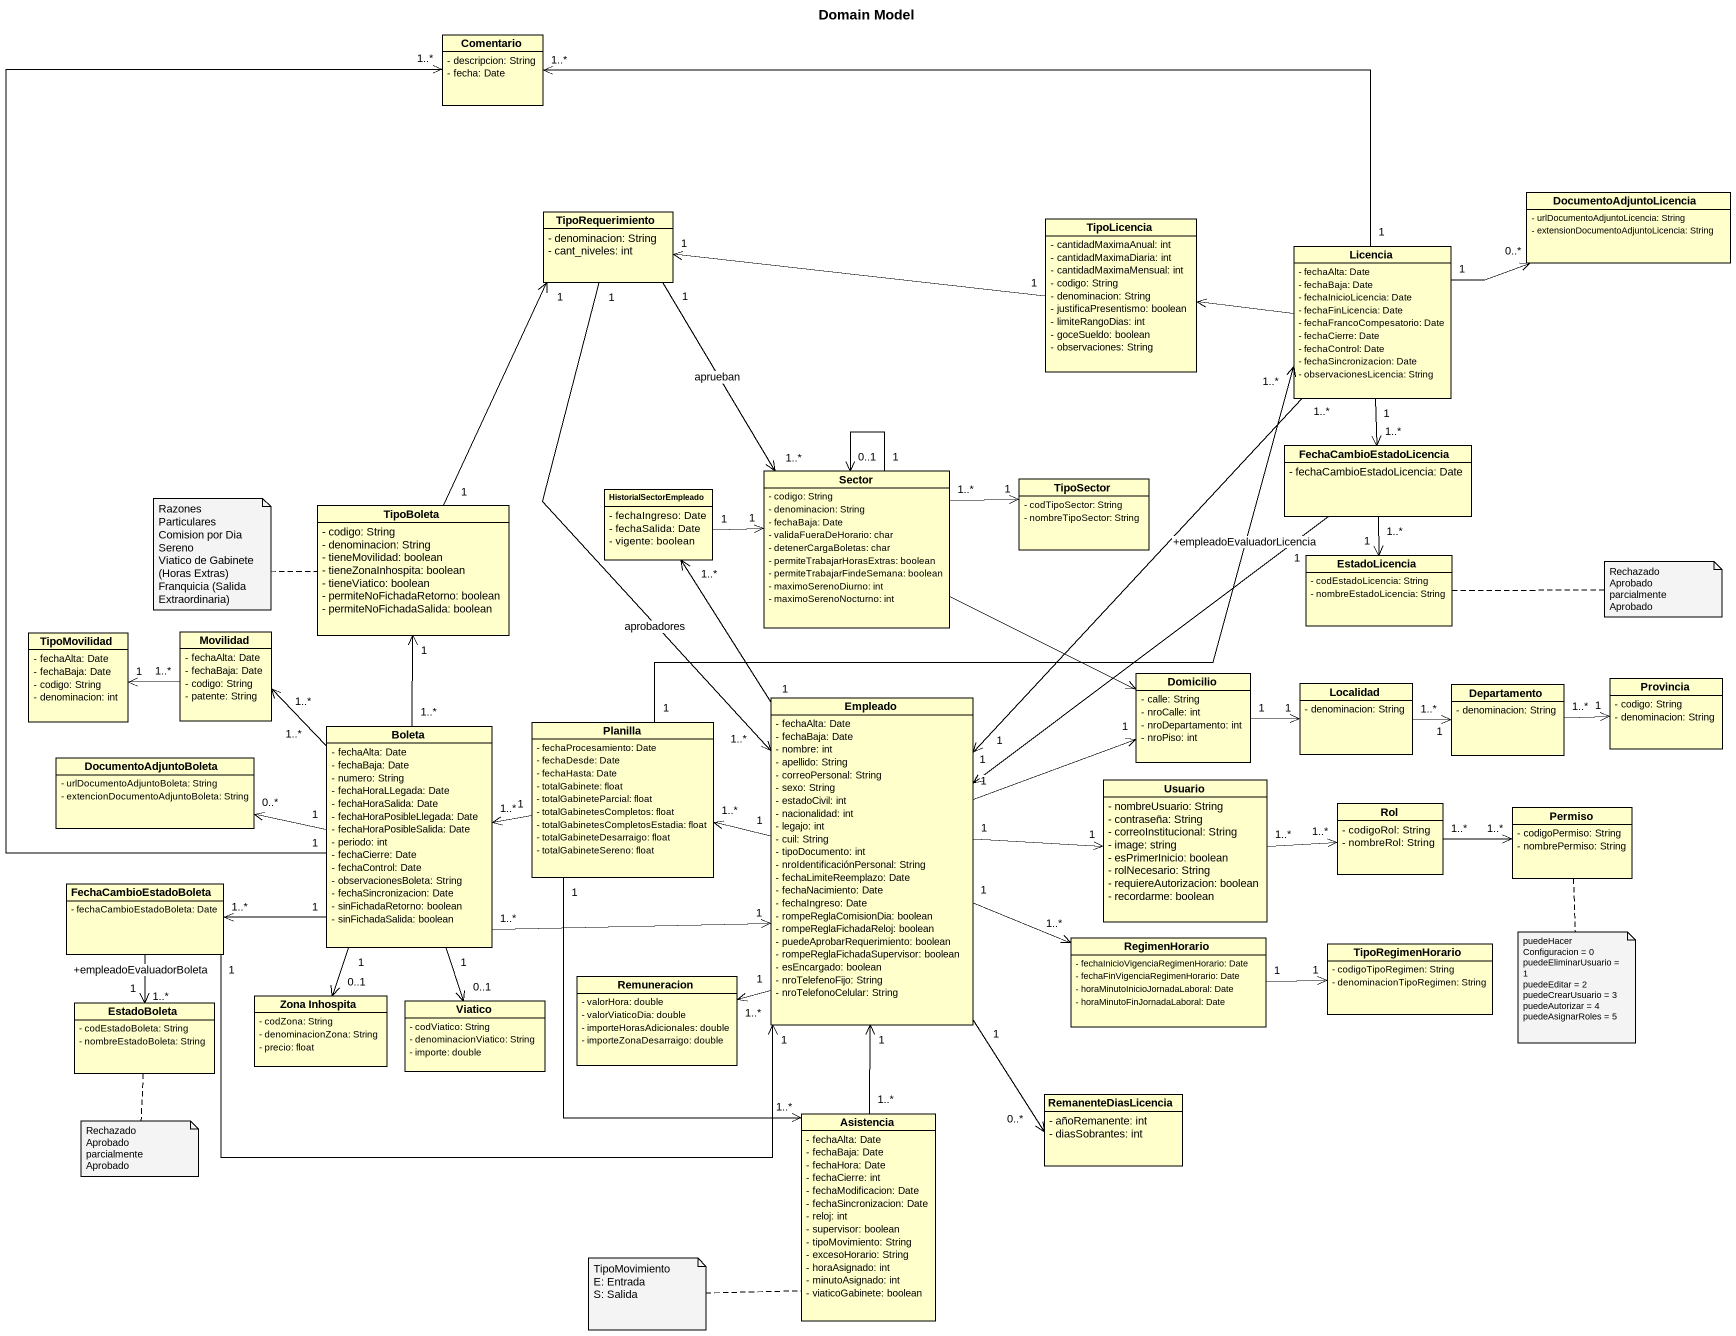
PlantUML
@startuml
title Domain Model
hide circle
hide empty members
skinparam classAttributeIconSize 0
class Comentario {
  - descripcion: String
  - fecha: Date
}
class DocumentoAdjuntoLicencia {
  - urlDocumentoAdjuntoLicencia: String
  - extensionDocumentoAdjuntoLicencia: String
}
class TipoRequerimiento {
  - denominacion: String
  - cant_niveles: int
}
class TipoLicencia {
  - cantidadMaximaAnual: int
  - cantidadMaximaDiaria: int
  - cantidadMaximaMensual: int
  - codigo: String
  - denominacion: String
  - justificaPresentismo: boolean
  - limiteRangoDias: int
  - goceSueldo: boolean
  - observaciones: String
}
class Licencia {
  - fechaAlta: Date
  - fechaBaja: Date
  - fechaInicioLicencia: Date
  - fechaFinLicencia: Date
  - fechaFrancoCompesatorio: Date
  - fechaCierre: Date
  - fechaControl: Date
  - fechaSincronizacion: Date
  - observacionesLicencia: String
}
class Sector {
  - codigo: String
  - denominacion: String
  - fechaBaja: Date
  - validaFueraDeHorario: char
  - detenerCargaBoletas: char
  - permiteTrabajarHorasExtras: boolean
  - permiteTrabajarFindeSemana: boolean
  - maximoSerenoDiurno: int
  - maximoSerenoNocturno: int
}
class TipoSector {
  - codTipoSector: String
  - nombreTipoSector: String
}
class FechaCambioEstadoLicencia {
  - fechaCambioEstadoLicencia: Date
}
class TipoBoleta {
  - codigo: String
  - denominacion: String
  - tieneMovilidad: boolean
  - tieneZonaInhospita: boolean
  - tieneViatico: boolean
  - permiteNoFichadaRetorno: boolean
  - permiteNoFichadaSalida: boolean
}
class HistorialSectorEmpleado {
  - fechaIngreso: Date
  - fechaSalida: Date
  - vigente: boolean
}
class EstadoLicencia {
  - codEstadoLicencia: String
  - nombreEstadoLicencia: String
}
class TipoMovilidad {
  - fechaAlta: Date
  - fechaBaja: Date
  - codigo: String
  - denominacion: int
}
class Movilidad {
  - fechaAlta: Date
  - fechaBaja: Date
  - codigo: String
  - patente: String
}
class Empleado {
  - fechaAlta: Date
  - fechaBaja: Date
  - nombre: int
  - apellido: String
  - correoPersonal: String
  - sexo: String
  - estadoCivil: int
  - nacionalidad: int
  - legajo: int
  - cuil: String
  - tipoDocumento: int
  - nroIdentificaciónPersonal: String
  - fechaLimiteReemplazo: Date
  - fechaNacimiento: Date
  - fechaIngreso: Date
  - rompeReglaComisionDia: boolean
  - rompeReglaFichadaReloj: boolean
  - puedeAprobarRequerimiento: boolean
  - rompeReglaFichadaSupervisor: boolean
  - esEncargado: boolean
  - nroTelefenoFijo: String
  - nroTelefonoCelular: String
}
class Domicilio {
  - calle: String
  - nroCalle: int
  - nroDepartamento: int
  - nroPiso: int
}
class Localidad {
  - denominacion: String
}
class Departamento {
  - denominacion: String
}
class Provincia {
  - codigo: String
  - denominacion: String
}
class Boleta {
  - fechaAlta: Date
  - fechaBaja: Date
  - numero: String
  - fechaHoraLLegada: Date
  - fechaHoraSalida: Date
  - fechaHoraPosibleLlegada: Date
  - fechaHoraPosibleSalida: Date
  - periodo: int
  - fechaCierre: Date
  - fechaControl: Date
  - observacionesBoleta: String
  - fechaSincronizacion: Date
  - sinFichadaRetorno: boolean
  - sinFichadaSalida: boolean
}
class Planilla {
  - fechaProcesamiento: Date
  - fechaDesde: Date
  - fechaHasta: Date
  - totalGabinete: float
  - totalGabineteParcial: float
  - totalGabinetesCompletos: float
  - totalGabinetesCompletosEstadia: float
  - totalGabineteDesarraigo: float
  - totalGabineteSereno: float
}
class DocumentoAdjuntoBoleta {
  - urlDocumentoAdjuntoBoleta: String
  - extencionDocumentoAdjuntoBoleta: String
}
class Usuario {
  - nombreUsuario: String
  - contraseña: String
  - correoInstitucional: String
  - image: string
  - esPrimerInicio: boolean
  - rolNecesario: String
  - requiereAutorizacion: boolean
  - recordarme: boolean
}
class Rol {
  - codigoRol: String
  - nombreRol: String
}
class Permiso {
  - codigoPermiso: String
  - nombrePermiso: String
}
class FechaCambioEstadoBoleta {
  - fechaCambioEstadoBoleta: Date
}
class RegimenHorario {
  - fechaInicioVigenciaRegimenHorario: Date
  - fechaFinVigenciaRegimenHorario: Date
  - horaMinutoInicioJornadaLaboral: Date
  - horaMinutoFinJornadaLaboral: Date
}
class Remuneracion {
  - valorHora: double
  - valorViaticoDia: double
  - importeHorasAdicionales: double
  - importeZonaDesarraigo: double
}
class TipoRegimenHorario {
  - codigoTipoRegimen: String
  - denominacionTipoRegimen: String
}
class EstadoBoleta {
  - codEstadoBoleta: String
  - nombreEstadoBoleta: String
}
class "Zona Inhospita" as Zona_Inhospita {
  - codZona: String
  - denominacionZona: String
  - precio: float
}
class Viatico {
  - codViatico: String
  - denominacionViatico: String
  - importe: double
}
class Asistencia {
  - fechaAlta: Date
  - fechaBaja: Date
  - fechaHora: Date
  - fechaCierre: int
  - fechaModificacion: Date
  - fechaSincronizacion: Date
  - reloj: int
  - supervisor: boolean
  - tipoMovimiento: String
  - excesoHorario: String
  - horaAsignado: int
  - minutoAsignado: int
  - viaticoGabinete: boolean
}
class RemanenteDiasLicencia {
  - añoRemanente: int
  - diasSobrantes: int
}
TipoRequerimiento "1" --> "1..*" Sector : aprueban
TipoRequerimiento "1" --> "1..*" Empleado : aprobadores
TipoLicencia "1" -left-> "1" TipoRequerimiento
Licencia "1" -left-> "1..*" Comentario
Licencia "1" -right-> "0..*" DocumentoAdjuntoLicencia
Licencia -left-> TipoLicencia
Licencia "1" --> "1..*" FechaCambioEstadoLicencia
Licencia "1..*" --> "1" Empleado
Sector "1" --> "0..1" Sector
Sector "1..*" -right-> "1" TipoSector
Sector -right-> Domicilio
FechaCambioEstadoLicencia "1..*" --> "1" EstadoLicencia
FechaCambioEstadoLicencia "+empleadoEvaluadorLicencia\n1" --> "1" Empleado
TipoBoleta "1" -up-> "1" TipoRequerimiento
HistorialSectorEmpleado "1" -right-> "1" Sector
Movilidad "1..*" -left-> "1" TipoMovilidad
Empleado "1" -up-> "1..*" HistorialSectorEmpleado
Empleado "1" -right-> "1" Domicilio
Empleado "1" -left-> "1..*" Planilla
Empleado "1" -right-> "1" Usuario
Empleado "1" -right-> "1..*" RegimenHorario
Empleado "1" --> "1..*" Remuneracion
Empleado "1" --> "0..*" RemanenteDiasLicencia
Domicilio "1" -right-> "1" Localidad
Localidad "1..*" -right-> "1" Departamento
Departamento "1..*" -right-> "1" Provincia
Boleta "1" -up-> "1..*" Comentario
Boleta "1..*" -up-> "1" TipoBoleta
Boleta "1..*" -up-> "1..*" Movilidad
Boleta "1..*" -right-> "1" Empleado
Boleta "1" -left-> "0..*" DocumentoAdjuntoBoleta
Boleta "1" -left-> "1..*" FechaCambioEstadoBoleta
Boleta "1" --> "0..1" Zona_Inhospita
Boleta "1" --> "0..1" Viatico
Planilla "1" -up-> "1..*" Licencia
Planilla "1" -left-> "1..*" Boleta
Planilla "1" --> "1..*" Asistencia
Usuario "1..*" -right-> "1..*" Rol
Rol "1..*" -right-> "1..*" Permiso
FechaCambioEstadoBoleta "+empleadoEvaluadorBoleta\n1" -right-> "1" Empleado
FechaCambioEstadoBoleta "1..*" --> "1" EstadoBoleta
RegimenHorario "1" -right-> "1" TipoRegimenHorario
Asistencia "1..*" -up-> "1" Empleado
note left of TipoBoleta
  Razones Particulares
  Comision por Dia
  Sereno
  Viatico de Gabinete (Horas Extras)
  Franquicia (Salida Extraordinaria)
end note
note right of EstadoLicencia
  Rechazado
  Aprobado parcialmente
  Aprobado
end note
note bottom of Permiso
  puedeHacerConfiguracion = 0
  puedeEliminarUsuario = 1
  puedeEditar = 2
  puedeCrearUsuario = 3
  puedeAutorizar = 4
  puedeAsignarRoles = 5
end note
note bottom of EstadoBoleta
  Rechazado
  Aprobado parcialmente
  Aprobado
end note
note left of Asistencia
  TipoMovimiento
  E: Entrada
  S: Salida
end note
@enduml
